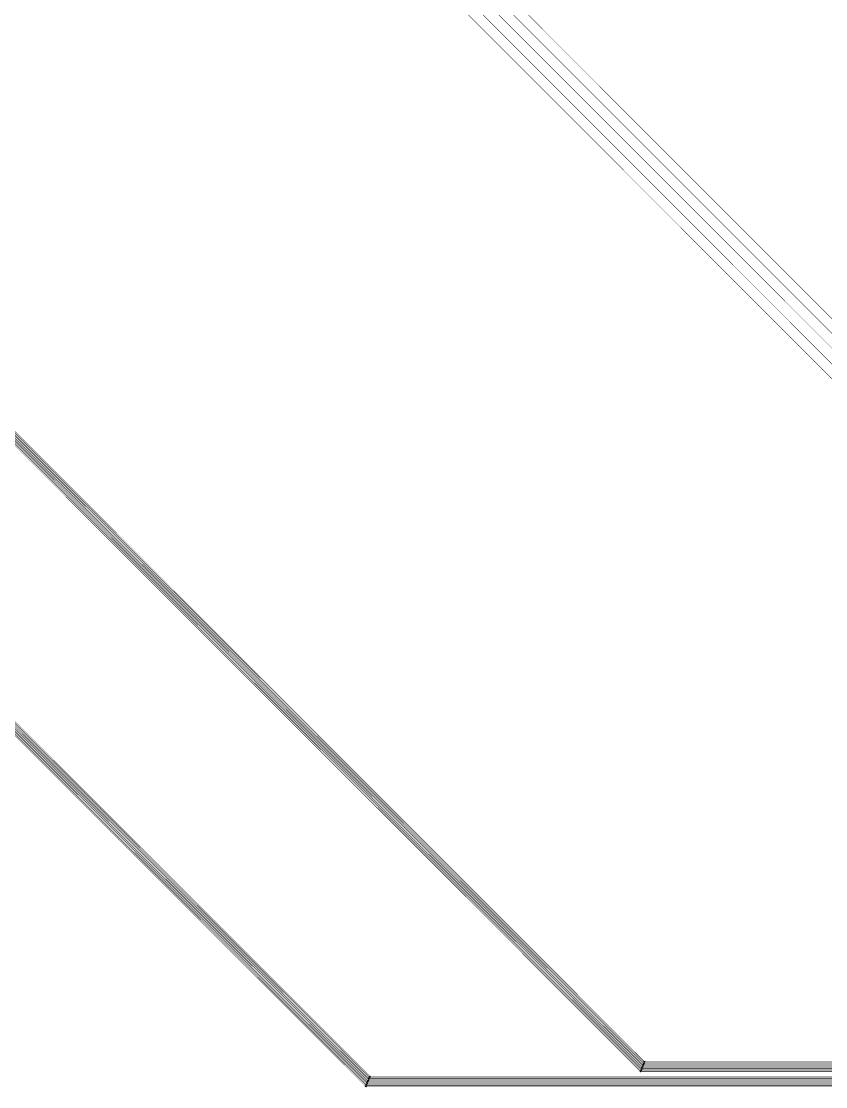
# Model space of a CAD drawing. Extents: x -21730 to 22170, y -18094 to 18606.
# Drawn here: x -10743 to -5284, y -3083 to 4142 of the extents above; entities that cross this region are included whole.
import ezdxf

# ---------------------------------------------------------------- set-up
doc = ezdxf.new("R2010")
doc.units = 0
doc.layers.add('L0D0_0', color=1, linetype='CONTINUOUS')

msp = doc.modelspace()

# ---------------------------------------------------------------- linework, layer by layer
at = {"layer": 'L0D0_0', "const_width": 3}
for points in [[(-21182.5, 11756), (-6512.5, -2914)], [(-20993.1, 11556), (-6515.6, -2921.5)], [(-20803.7, 11356), (-6518.7, -2929)], [(-20614.3, 11156), (-6521.8, -2936.5)], [(-20424.9, 10956), (-6524.9, -2944)], [(-20413, 10933.5), (-6528, -2951.5)], [(-20406.1, 10916), (-6531.1, -2959)], [(-20394.2, 10893.5), (-6534.2, -2966.5)], [(-20384.9, 10873.5), (-6537.4, -2974)], [(-20355.2, 10833.3), (-6540.5, -2981.5)], [(-21147.5, 9756), (-8377.5, -3014)], [(-20958.1, 9556), (-8380.6, -3021.5)], [(-20768.7, 9356), (-8383.7, -3029)], [(-20579.3, 9156), (-8386.8, -3036.5)], [(-20389.9, 8956), (-8389.9, -3044)], [(-20200.5, 8756), (-8393, -3051.5)], [(-20012, 8556.9), (-8396.1, -3059)], [(-19821.7, 8356), (-8399.2, -3066.5)], [(-19632.4, 8156), (-8402.4, -3074)], [(-19570.2, 8083.3), (-8405.5, -3081.5)], [(-9397.5, 5873.5), (-730, -2794)], [(-9297.5, 5873.5), (-730, -2694)], [(-9197.5, 5880), (-730, -2587.5)], [(-9097.5, 5880), (-730, -2487.5)], [(-8997.5, 5880), (-730, -2387.5)], [(-6531.1, -2959), (-195, -2959)], [(-6528, -2951.5), (-287.5, -2951.5)], [(-6524.9, -2944), (-380, -2944)], [(-6521.8, -2936.5), (-472.5, -2936.5)], [(-6518.7, -2929), (-565, -2929)], [(-6515.6, -2921.5), (-657.5, -2921.5)], [(-6512.5, -2914), (-750, -2914)], [(-8383.7, -3029), (-565, -3029)], [(-8380.6, -3021.5), (-657.5, -3021.5)], [(-8377.5, -3014), (-750, -3014)], [(-6540.5, -2981.5), (82.5, -2981.5)], [(-6537.4, -2974), (-10, -2974)], [(-6534.2, -2966.5), (-102.5, -2966.5)], [(-8405.5, -3081.5), (82.5, -3081.5)], [(-8402.4, -3074), (-10, -3074)], [(-8399.2, -3066.5), (-102.5, -3066.5)], [(-8396.1, -3059), (-195, -3059)], [(-8393, -3051.5), (-287.5, -3051.5)], [(-8389.9, -3044), (-380, -3044)], [(-8386.8, -3036.5), (-472.5, -3036.5)]]:
    msp.add_lwpolyline(points, dxfattribs=at)
at = {"layer": 'L0D0_0'}
for points in [[(-6531.1, -2960.7), (-6532.6, -2959.8), (-6532.6, -2958.2), (-6531.1, -2957.3), (-6529.7, -2958.2), (-6529.7, -2959.8)], [(-6531.1, -2960.7), (-6532.6, -2959.8), (-6532.6, -2958.2), (-6531.1, -2957.3), (-6529.7, -2958.2), (-6529.7, -2959.8)], [(-6528, -2953.2), (-6529.5, -2952.3), (-6529.5, -2950.7), (-6528, -2949.8), (-6526.6, -2950.7), (-6526.6, -2952.3)], [(-6528, -2953.2), (-6529.5, -2952.3), (-6529.5, -2950.7), (-6528, -2949.8), (-6526.6, -2950.7), (-6526.6, -2952.3)], [(-6524.9, -2945.7), (-6526.4, -2944.8), (-6526.4, -2943.2), (-6524.9, -2942.3), (-6523.5, -2943.2), (-6523.5, -2944.8)], [(-6524.9, -2945.7), (-6526.4, -2944.8), (-6526.4, -2943.2), (-6524.9, -2942.3), (-6523.5, -2943.2), (-6523.5, -2944.8)], [(-6521.8, -2938.2), (-6523.3, -2937.3), (-6523.3, -2935.7), (-6521.8, -2934.8), (-6520.4, -2935.7), (-6520.4, -2937.3)], [(-6521.8, -2938.2), (-6523.3, -2937.3), (-6523.3, -2935.7), (-6521.8, -2934.8), (-6520.4, -2935.7), (-6520.4, -2937.3)], [(-6518.7, -2930.7), (-6520.2, -2929.8), (-6520.2, -2928.2), (-6518.7, -2927.3), (-6517.3, -2928.2), (-6517.3, -2929.8)], [(-6518.7, -2930.7), (-6520.2, -2929.8), (-6520.2, -2928.2), (-6518.7, -2927.3), (-6517.3, -2928.2), (-6517.3, -2929.8)], [(-6515.6, -2923.2), (-6517.1, -2922.3), (-6517.1, -2920.7), (-6515.6, -2919.8), (-6514.2, -2920.7), (-6514.2, -2922.3)], [(-6515.6, -2923.2), (-6517.1, -2922.3), (-6517.1, -2920.7), (-6515.6, -2919.8), (-6514.2, -2920.7), (-6514.2, -2922.3)], [(-6512.5, -2915.7), (-6514, -2914.8), (-6514, -2913.2), (-6512.5, -2912.3), (-6511.1, -2913.2), (-6511.1, -2914.8)], [(-6512.5, -2915.7), (-6514, -2914.8), (-6514, -2913.2), (-6512.5, -2912.3), (-6511.1, -2913.2), (-6511.1, -2914.8)], [(-8383.7, -3030.7), (-8385.2, -3029.8), (-8385.2, -3028.2), (-8383.7, -3027.3), (-8382.3, -3028.2), (-8382.3, -3029.8)], [(-8383.7, -3030.7), (-8385.2, -3029.8), (-8385.2, -3028.2), (-8383.7, -3027.3), (-8382.3, -3028.2), (-8382.3, -3029.8)], [(-8380.6, -3023.2), (-8382.1, -3022.3), (-8382.1, -3020.7), (-8380.6, -3019.8), (-8379.2, -3020.7), (-8379.2, -3022.3)], [(-8380.6, -3023.2), (-8382.1, -3022.3), (-8382.1, -3020.7), (-8380.6, -3019.8), (-8379.2, -3020.7), (-8379.2, -3022.3)], [(-8377.5, -3015.7), (-8379, -3014.8), (-8379, -3013.2), (-8377.5, -3012.3), (-8376.1, -3013.2), (-8376.1, -3014.8)], [(-8377.5, -3015.7), (-8379, -3014.8), (-8379, -3013.2), (-8377.5, -3012.3), (-8376.1, -3013.2), (-8376.1, -3014.8)], [(-6540.5, -2983.2), (-6541.9, -2982.3), (-6541.9, -2980.7), (-6540.5, -2979.8), (-6539, -2980.7), (-6539, -2982.3)], [(-6540.5, -2983.2), (-6541.9, -2982.3), (-6541.9, -2980.7), (-6540.5, -2979.8), (-6539, -2980.7), (-6539, -2982.3)], [(-6537.4, -2975.7), (-6538.8, -2974.8), (-6538.8, -2973.2), (-6537.4, -2972.3), (-6535.9, -2973.2), (-6535.9, -2974.8)], [(-6537.4, -2975.7), (-6538.8, -2974.8), (-6538.8, -2973.2), (-6537.4, -2972.3), (-6535.9, -2973.2), (-6535.9, -2974.8)], [(-6534.2, -2968.2), (-6535.7, -2967.3), (-6535.7, -2965.7), (-6534.2, -2964.8), (-6532.8, -2965.7), (-6532.8, -2967.3)], [(-6534.2, -2968.2), (-6535.7, -2967.3), (-6535.7, -2965.7), (-6534.2, -2964.8), (-6532.8, -2965.7), (-6532.8, -2967.3)], [(-8405.5, -3083.2), (-8406.9, -3082.3), (-8406.9, -3080.7), (-8405.5, -3079.8), (-8404, -3080.7), (-8404, -3082.3)], [(-8405.5, -3083.2), (-8406.9, -3082.3), (-8406.9, -3080.7), (-8405.5, -3079.8), (-8404, -3080.7), (-8404, -3082.3)], [(-8402.4, -3075.7), (-8403.8, -3074.8), (-8403.8, -3073.2), (-8402.4, -3072.3), (-8400.9, -3073.2), (-8400.9, -3074.8)], [(-8402.4, -3075.7), (-8403.8, -3074.8), (-8403.8, -3073.2), (-8402.4, -3072.3), (-8400.9, -3073.2), (-8400.9, -3074.8)], [(-8399.2, -3068.2), (-8400.7, -3067.3), (-8400.7, -3065.7), (-8399.2, -3064.8), (-8397.8, -3065.7), (-8397.8, -3067.3)], [(-8399.2, -3068.2), (-8400.7, -3067.3), (-8400.7, -3065.7), (-8399.2, -3064.8), (-8397.8, -3065.7), (-8397.8, -3067.3)], [(-8396.1, -3060.7), (-8397.6, -3059.8), (-8397.6, -3058.2), (-8396.1, -3057.3), (-8394.7, -3058.2), (-8394.7, -3059.8)], [(-8396.1, -3060.7), (-8397.6, -3059.8), (-8397.6, -3058.2), (-8396.1, -3057.3), (-8394.7, -3058.2), (-8394.7, -3059.8)], [(-8393, -3053.2), (-8394.5, -3052.3), (-8394.5, -3050.7), (-8393, -3049.8), (-8391.6, -3050.7), (-8391.6, -3052.3)], [(-8393, -3053.2), (-8394.5, -3052.3), (-8394.5, -3050.7), (-8393, -3049.8), (-8391.6, -3050.7), (-8391.6, -3052.3)], [(-8389.9, -3045.7), (-8391.4, -3044.8), (-8391.4, -3043.2), (-8389.9, -3042.3), (-8388.5, -3043.2), (-8388.5, -3044.8)], [(-8389.9, -3045.7), (-8391.4, -3044.8), (-8391.4, -3043.2), (-8389.9, -3042.3), (-8388.5, -3043.2), (-8388.5, -3044.8)], [(-8386.8, -3038.2), (-8388.3, -3037.3), (-8388.3, -3035.7), (-8386.8, -3034.8), (-8385.4, -3035.7), (-8385.4, -3037.3)], [(-8386.8, -3038.2), (-8388.3, -3037.3), (-8388.3, -3035.7), (-8386.8, -3034.8), (-8385.4, -3035.7), (-8385.4, -3037.3)]]:
    msp.add_lwpolyline(points, close=True, dxfattribs=at)

doc.saveas('drawing.dxf')
